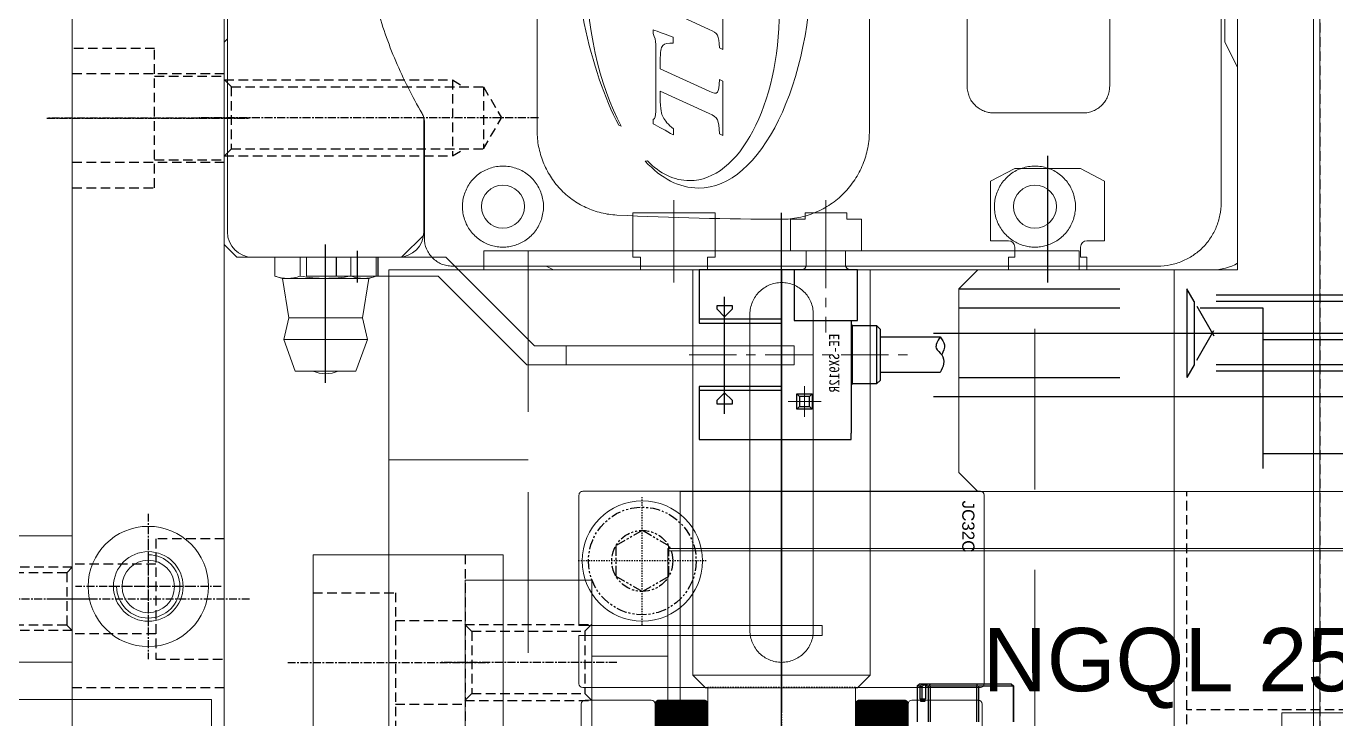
# Model space of a CAD drawing. Header units: millimetres. Extents: x -32759 to 129432, y 390 to 54305.
# Drawn here: x 29406.4 to 29509.7, y 24611.4 to 24666.2 of the extents above; entities that cross this region are included whole.
import ezdxf

# ---------------------------------------------------------------- set-up
doc = ezdxf.new("R2010")
doc.units = ezdxf.units.MM
for name, pattern in [('CENTER', [2, 1.25, -0.25, 0.25, -0.25]), ('DASHED', [19.05, 12.7, -6.35]), ('HIDDEN', [0.375, 0.25, -0.125]), ('PHANTOM2', [31.75, 15.875, -3.175, 3.175, -3.175, 3.175, -3.175])]:
    doc.linetypes.add(name, pattern=pattern)
for name, color, linetype in [('1', 20, 'Continuous'), ('2', 2, 'DASHED'), ('6', 6, 'Continuous'), ('CENTER', 1, 'CENTER'), ('CL', 1, 'CENTER'), ('HIDDEN', 2, 'HIDDEN'), ('HL', 2, 'HIDDEN'), ('PHANTOM', 4, 'PHANTOM2'), ('THIN', 3, 'Continuous')]:
    doc.layers.add(name, color=color, linetype=linetype)
for name, color, linetype, lineweight in [('_BODY', 7, 'Continuous', 13), ('Z_OM_CENTER', 4, 'CENTER', 13), ('Z_OM_OUTLINE', 7, 'Continuous', 30)]:
    doc.layers.add(name, color=color, linetype=linetype, lineweight=lineweight)
doc.styles.get("Standard").update_dxf_attribs({"font": 'arial.ttf'})
doc.styles.add('STYLE1', font='')
doc.styles.get('STYLE1').set_extended_font_data('DotumChe')
doc.dimstyles.new('AM_ISO$0', dxfattribs={"dimtxt": 3.5, "dimasz": 3.5, "dimexe": 1, "dimexo": 1, "dimgap": 1.5, "dimtad": 1, "dimdsep": 46, "dimtxsty": 'Standard', "dimcen": 0, "dimclrd": 256, "dimclre": 256, "dimclrt": 2, "dimadec": 0, "dimazin": 2, "dimtp": 0.1, "dimtm": 0.1, "dimtfac": 0.71, "dimtdec": 3, "dimtmove": 0, "dimatfit": 3, "dimfxl": 1, "dimlwd": -1, "dimlwe": -1, "dimarcsym": 1})

# ---------------------------------------------------------------- blocks, each defined once
blk = doc.blocks.new('A$C5A9C4EEB')
at = {"color": 6, "linetype": 'Continuous', "lineweight": 15}
for p, q in [((2, 62), (84.5, 62)), ((84.5, 62), (84.5, 57)), ((84.5, 31), (84.5, 57)), ((86, 54.5), (84.5, 54.5)), ((86, 54.5), (86, 7.5)), ((84.5, 5), (84.5, 31)), ((84.5, 7.5), (86, 7.5)), ((84.5, 5), (84.5, 0)), ((84.5, 0), (2, 0))]:
    blk.add_line(p, q, dxfattribs=at)
at = {"layer": '1'}
blk.add_line((-1, 31), (89, 31), dxfattribs=at)
at = {"layer": '2', "lineweight": 15}
for p, q in [((69.5, 51), (69.5, 62)), ((86, 51), (10, 51)), ((10, 11), (86, 11))]:
    blk.add_line(p, q, dxfattribs=at)
blk = doc.blocks.new('JO COUPLING_JC32C')
at = {"layer": 'THIN'}
h = blk.add_hatch(dxfattribs=at)
h.set_pattern_fill('ANSI37', color=256, scale=0.1, style=0)
h.set_pattern_definition([(45, (14464.551106, 2501.035035), (-0.008838835, 0.008838835), []), (135, (14464.551106, 2501.035035), (-0.008838835, -0.008838835), [])])
edge = h.paths.add_edge_path()
edge.add_line((14463.93, 2505.83), (14474.33, 2505.83))
edge.add_arc((14474.33, 2506.13), 0.3, 270, 360)
edge.add_line((14474.63, 2506.13), (14474.63, 2509.69))
edge.add_arc((14474.33, 2509.69), 0.3, 0, 90)
edge.add_line((14474.33, 2509.99), (14463.93, 2509.99))
edge.add_arc((14463.93, 2509.69), 0.3, 90, 180)
edge.add_line((14463.63, 2509.69), (14463.63, 2506.13))
edge.add_arc((14463.93, 2506.13), 0.3, 180, 270)
at = {"layer": 'THIN', "extrusion": (-2.99932e-32, -1.22461e-16, -1)}
h = blk.add_hatch(dxfattribs=at)
h.set_pattern_fill('ANSI37', color=256, scale=0.1, angle=180, style=0)
h.set_pattern_definition([(225, (-14464.551106, 2498.964965), (0.008838835, -0.008838835), []), (315, (-14464.551106, 2498.964965), (0.008838835, 0.008838835), [])])
edge = h.paths.add_edge_path()
edge.add_line((-14463.93, 2494.17), (-14474.33, 2494.17))
edge.add_arc((-14474.33, 2493.87), 0.3, 90, 180)
edge.add_line((-14474.63, 2493.87), (-14474.63, 2490.31))
edge.add_arc((-14474.33, 2490.31), 0.3, 180, 270)
edge.add_line((-14474.33, 2490.01), (-14463.93, 2490.01))
edge.add_arc((-14463.93, 2490.31), 0.3, 270, 360)
edge.add_line((-14463.63, 2490.31), (-14463.63, 2493.87))
edge.add_arc((-14463.93, 2493.87), 0.3, 0, 90)
at = {"ltscale": 0.1}
for p, q in [((14447.13, 2515.7), (14447.13, 2484.3)), ((14447.43, 2516), (14462.33, 2516)), ((14462.63, 2515.7), (14462.63, 2505.83)), ((14462.63, 2505.83), (14474.33, 2505.83)), ((14474.63, 2505.53), (14474.63, 2494.47)), ((14457.73, 2484), (14457.73, 2503.2)), ((14457.73, 2503.2), (14458.53, 2503.2)), ((14458.53, 2503.2), (14458.53, 2484)), ((14462.63, 2494.17), (14474.33, 2494.17)), ((14462.63, 2484.3), (14462.63, 2494.17)), ((14457.73, 2484), (14447.43, 2484)), ((14458.53, 2484), (14462.33, 2484))]:
    blk.add_line(p, q, dxfattribs=at)
at = {"ltscale": 0.1, "extrusion": (1.22461e-16, -2.99932e-32, -1)}
for p, q in [((14463.63, 2515.52), (14463.63, 2510.29)), ((14475.63, 2515.82), (14463.93, 2515.82)), ((14479.73, 2516), (14475.63, 2516)), ((14475.63, 2516), (14475.63, 2515.82)), ((14479.73, 2516), (14479.73, 2484)), ((14490.83, 2516), (14480.53, 2516)), ((14480.53, 2516), (14480.53, 2500.4)), ((14491.13, 2515.7), (14491.13, 2500.4)), ((14463.93, 2509.99), (14475.63, 2509.99)), ((14475.63, 2509.99), (14475.63, 2490.01)), ((14491.13, 2500.4), (14480.53, 2500.4)), ((14491.13, 2499.6), (14480.53, 2499.6)), ((14480.53, 2484), (14480.53, 2499.6)), ((14491.13, 2484.3), (14491.13, 2499.6)), ((14463.63, 2489.71), (14463.63, 2484.48)), ((14475.63, 2490.01), (14463.93, 2490.01)), ((14463.93, 2484.18), (14475.63, 2484.18)), ((14475.63, 2484.18), (14475.63, 2484)), ((14479.73, 2484), (14475.63, 2484)), ((14490.83, 2484), (14480.53, 2484))]:
    blk.add_line(p, q, dxfattribs=at)
at = {"ltscale": 0.1}
blk.add_lwpolyline([(14463.93, 2505.83), (14474.33, 2505.83, 0.414214), (14474.63, 2506.13), (14474.63, 2509.69, 0.414214), (14474.33, 2509.99), (14463.93, 2509.99, 0.414214), (14463.63, 2509.69), (14463.63, 2506.13, 0.414214)], format="xyb", close=True, dxfattribs=at)
at = {"ltscale": 0.1, "extrusion": (-2.99932e-32, -1.22461e-16, -1)}
blk.add_lwpolyline([(-14463.93, 2494.17), (-14474.33, 2494.17, 0.414214), (-14474.63, 2493.87), (-14474.63, 2490.31, 0.414214), (-14474.33, 2490.01), (-14463.93, 2490.01, 0.414214), (-14463.63, 2490.31), (-14463.63, 2493.87, 0.414214)], format="xyb", close=True, dxfattribs=at)
at = {"ltscale": 0.1}
blk.add_circle((14452.63, 2489), 4.75, dxfattribs=at)
for centre, start, end in [((14447.43, 2515.7), 90, 180), ((14462.33, 2515.7), 0, 90), ((14474.33, 2505.53), 0, 90), ((14474.33, 2494.47), 270, 0), ((14447.43, 2484.3), 180, 270), ((14462.33, 2484.3), 270, 0)]:
    blk.add_arc(centre, 0.3, start, end, dxfattribs=at)
at = {"ltscale": 0.1, "extrusion": (1.22461e-16, -2.99932e-32, -1)}
for centre, start, end in [((-14463.93, 2515.52), 0, 90), ((-14490.83, 2515.7), 90, 180), ((-14463.93, 2510.29), 270, 0), ((-14463.93, 2489.71), 0, 90), ((-14463.93, 2484.48), 270, 0), ((-14490.83, 2484.3), 180, 270)]:
    blk.add_arc(centre, 0.3, start, end, dxfattribs=at)
at = {"ltscale": 0.1}
for major_axis, ratio, start_param, end_param in [((0, 6.49), 0.732362, 4.712389, 7.853982), ((4.75, 0), 0.682723, 3.141593, 6.283185)]:
    blk.add_ellipse((14485.63, 2508.24), major_axis=major_axis, ratio=ratio, start_param=start_param, end_param=end_param, dxfattribs=at)
for points, knots in [([(14487.7, 2489.76), (14487.7, 2489.88), (14487.67, 2490), (14487.53, 2490.25), (14487.41, 2490.38), (14487.11, 2490.61), (14486.91, 2490.72), (14486.47, 2490.88), (14486.22, 2490.94), (14485.58, 2491), (14485.18, 2490.97), (14484.47, 2490.79), (14484.17, 2490.63), (14483.79, 2490.32), (14483.69, 2490.18), (14483.58, 2489.94), (14483.56, 2489.85), (14483.56, 2489.76)], [0, 0, 0, 0, 0.355811, 0.355811, 0.711622, 0.711622, 1.067433, 1.067433, 1.423243, 1.423243, 1.944891, 1.944891, 2.466538, 2.466538, 2.861213, 2.861213, 3.141593, 3.141593, 3.141593, 3.141593]), ([(14483.56, 2489.76), (14483.56, 2489.47), (14483.6, 2489.18), (14483.76, 2488.46), (14483.94, 2488.06), (14484.4, 2487.41), (14484.68, 2487.17), (14485.26, 2486.89), (14485.56, 2486.85), (14486.16, 2486.94), (14486.46, 2487.08), (14487, 2487.56), (14487.24, 2487.89), (14487.58, 2488.68), (14487.68, 2489.14), (14487.7, 2489.65), (14487.7, 2489.7), (14487.7, 2489.76)], [1.570796, 1.570796, 1.570796, 1.570796, 1.860533, 1.860533, 2.327208, 2.327208, 2.793882, 2.793882, 3.260557, 3.260557, 3.727231, 3.727231, 4.193906, 4.193906, 4.66058, 4.66058, 4.712389, 4.712389, 4.712389, 4.712389])]:
    blk.add_open_spline(points, degree=3, knots=knots, dxfattribs=at)
at = {"layer": 'CENTER', "ltscale": 0.05}
for p, q in [((14485.63, 2509.04), (14485.63, 2488.96)), ((14446.33, 2500), (14491.93, 2500)), ((14452.63, 2494.05), (14452.63, 2483.95)), ((14457.68, 2489), (14447.58, 2489))]:
    blk.add_line(p, q, dxfattribs=at)
at = {"layer": 'HIDDEN', "ltscale": 0.1, "extrusion": (1.22461e-16, -2.99932e-32, -1)}
for p, q in [((14475.63, 2515.82), (14475.63, 2509.99)), ((14475.63, 2490.01), (14475.63, 2484.18))]:
    blk.add_line(p, q, dxfattribs=at)
at = {"layer": 'HIDDEN', "ltscale": 0.1}
for p, q in [((14480.88, 2508.24), (14480.88, 2505)), ((14490.38, 2505), (14490.38, 2508.24)), ((14462.63, 2505.83), (14462.63, 2494.17)), ((14480.88, 2505), (14490.38, 2505)), ((14483.13, 2505), (14483.13, 2500.4)), ((14488.13, 2505), (14488.13, 2500.4)), ((14483.13, 2489.76), (14483.13, 2499.6)), ((14483.56, 2489.76), (14483.56, 2499.6)), ((14487.7, 2489.76), (14487.7, 2499.6)), ((14488.13, 2489.76), (14488.13, 2499.6))]:
    blk.add_line(p, q, dxfattribs=at)
at = {"layer": 'PHANTOM', "ltscale": 0.05}
for p, q in [((14489.88, 2509.5), (14481.38, 2509.5)), ((14483.56, 2490), (14483.56, 2505)), ((14487.7, 2490), (14487.7, 2505)), ((14488.13, 2490.43), (14483.13, 2490.43))]:
    blk.add_line(p, q, dxfattribs=at)
for points in [[(14489.88, 2505), (14489.88, 2509.5), (14489.38, 2510), (14481.88, 2510), (14481.38, 2509.5), (14481.38, 2505)], [(14455.04, 2489), (14453.84, 2491.09), (14451.43, 2491.09), (14450.22, 2489), (14451.43, 2486.91), (14453.84, 2486.91)]]:
    blk.add_lwpolyline(points, close=True, dxfattribs=at)
blk.add_lwpolyline([(14488.13, 2505), (14488.13, 2490.43), (14487.7, 2490), (14483.56, 2490), (14483.13, 2490.43), (14483.13, 2505)], dxfattribs=at)
for radius in [4.25, 2.41]:
    blk.add_circle((14452.63, 2489), radius, dxfattribs=at)
at = {"layer": 'THIN', "ltscale": 0.1}
for major_axis, ratio, start_param in [((2.5, 0), 0.662355, 0), ((0, 3.31), 0.754883, 1.570796)]:
    blk.add_ellipse((14485.63, 2489.76), major_axis=major_axis, ratio=ratio, start_param=start_param, end_param=3.141593, dxfattribs=at)
blk.add_text('JC32C', height=0.96).set_placement((14447.86, 2514.26))
blk = doc.blocks.new('A$C566F24C9')
at = {"color": 0, "linetype": 'Continuous', "lineweight": 15}
for p, q in [((2.2, 62.9), (11.4, 62.9)), ((10.7, 54), (48.7, 54)), ((11.12, 47.56), (11.05, 47.37)), ((8.31, 45.3), (8.28, 45.46)), ((11.57, 44.85), (11.25, 44.85)), ((17.5, 44.64), (12.22, 44.64)), ((18.67, 44.85), (18.36, 44.85)), ((13.82, 44.28), (12.05, 40.42)), ((13.37, 44.28), (13.82, 44.28)), ((13.81, 40.42), (15.58, 44.28)), ((15.58, 44.28), (16.18, 44.28)), ((20.14, 43.55), (18.7, 40.42)), ((10.36, 43.24), (10.83, 43.24)), ((17.61, 43.25), (18.09, 43.26)), ((10.45, 39.61), (10.32, 39.33)), ((10.32, 39.33), (14.6, 39.33)), ((14.6, 39.33), (14.73, 39.61)), ((17.23, 39.61), (17.1, 39.33)), ((17.1, 39.33), (21.19, 39.33)), ((48.7, 27.77), (10.7, 27.77)), ((14.2, 20.05), (45.2, 20.05)), ((45.2, 8.8), (14.2, 8.8)), ((54.4, 0), (5, 0))]:
    blk.add_line(p, q, dxfattribs=at)
for centre in [(4.7, 56.7), (4.7, 14.7)]:
    blk.add_circle(centre, 1.7, dxfattribs=at)
for points, knots in [([(12.06, 63.08), (13.4, 63.87), (14.77, 64.56), (17.6, 65.76), (19.05, 66.26), (21.28, 66.87), (22.03, 67.05), (23.56, 67.36), (24.32, 67.49), (26.62, 67.8), (28.15, 67.9), (31.22, 67.9), (32.76, 67.8), (35.07, 67.49), (35.84, 67.36), (37.35, 67.06), (38.1, 66.88), (40.32, 66.27), (41.77, 65.77), (44.61, 64.57), (46, 63.87), (47.34, 63.08)], [0, 0, 0, 0, 0.125, 0.125, 0.25, 0.25, 0.3125, 0.3125, 0.375, 0.375, 0.5, 0.5, 0.625, 0.625, 0.6875, 0.6875, 0.75, 0.75, 0.875, 0.875, 1, 1, 1, 1]), ([(11.4, 62.9), (11.51, 62.9), (11.63, 62.92), (11.85, 62.98), (11.96, 63.02), (12.06, 63.08)], [0, 0, 0, 0, 0.5, 0.5, 1, 1, 1, 1]), ([(0, 60.7), (0, 60.85), (0.01, 60.99), (0.07, 61.27), (0.11, 61.41), (0.22, 61.68), (0.29, 61.8), (0.45, 62.04), (0.54, 62.15), (0.75, 62.36), (0.86, 62.45), (1.1, 62.61), (1.22, 62.68), (1.62, 62.84), (1.91, 62.9), (2.2, 62.9)], [0, 0, 0, 0, 0.125, 0.125, 0.25, 0.25, 0.375, 0.375, 0.5, 0.5, 0.625, 0.625, 0.75, 0.75, 1, 1, 1, 1]), ([(0, 5), (0, 9.63), (0, 14.26), (0, 23.55), (0, 28.2), (0, 37.49), (0, 42.15), (0, 51.43), (0, 56.07), (0, 60.7)], [0, 0, 0, 0, 0.25, 0.25, 0.5, 0.5, 0.75, 0.75, 1, 1, 1, 1]), ([(2, 58.42), (2.19, 58.71), (2.41, 58.96), (2.95, 59.4), (3.25, 59.57), (3.73, 59.75), (3.9, 59.8), (4.23, 59.87), (4.4, 59.89), (4.75, 59.9), (4.92, 59.9), (5.26, 59.85), (5.43, 59.82), (5.76, 59.72), (5.92, 59.66), (6.23, 59.51), (6.38, 59.43), (6.66, 59.23), (6.8, 59.12), (7.04, 58.89), (7.16, 58.76), (7.36, 58.48), (7.46, 58.34), (7.61, 58.03), (7.68, 57.88), (7.79, 57.55), (7.83, 57.38), (7.89, 57.04), (7.9, 56.87), (7.9, 56.53), (7.89, 56.36), (7.83, 56.02), (7.79, 55.85), (7.63, 55.37), (7.47, 55.06), (7.06, 54.51), (6.81, 54.27), (6.24, 53.88), (5.93, 53.73), (5.27, 53.53), (4.92, 53.49), (4.41, 53.51), (4.24, 53.53), (3.9, 53.6), (3.73, 53.64), (3.41, 53.77), (3.26, 53.84), (2.96, 54.01), (2.82, 54.11), (2.55, 54.32), (2.43, 54.44), (2.2, 54.7), (2.09, 54.84), (2, 54.98)], [0, 0, 0, 0, 0.0625, 0.0625, 0.125, 0.125, 0.15625, 0.15625, 0.1875, 0.1875, 0.21875, 0.21875, 0.25, 0.25, 0.28125, 0.28125, 0.3125, 0.3125, 0.34375, 0.34375, 0.375, 0.375, 0.40625, 0.40625, 0.4375, 0.4375, 0.46875, 0.46875, 0.5, 0.5, 0.53125, 0.53125, 0.5625, 0.5625, 0.625, 0.625, 0.6875, 0.6875, 0.75, 0.75, 0.8125, 0.8125, 0.84375, 0.84375, 0.875, 0.875, 0.90625, 0.90625, 0.9375, 0.9375, 0.96875, 0.96875, 1, 1, 1, 1]), ([(2, 58.42), (1.84, 58.16), (1.71, 57.89), (1.58, 57.45), (1.55, 57.3), (1.51, 57), (1.5, 56.85), (1.5, 56.55), (1.51, 56.39), (1.55, 56.1), (1.59, 55.95), (1.71, 55.52), (1.84, 55.24), (2, 54.98)], [0, 0, 0, 0, 0.25, 0.25, 0.375, 0.375, 0.5, 0.5, 0.625, 0.625, 0.75, 0.75, 1, 1, 1, 1]), ([(4.03, 47.7), (4.05, 48.12), (4.11, 48.54), (4.31, 49.36), (4.45, 49.76), (4.81, 50.53), (5.02, 50.89), (5.39, 51.4), (5.52, 51.57), (5.8, 51.89), (5.95, 52.04), (6.4, 52.47), (6.74, 52.73), (7.45, 53.18), (7.83, 53.37), (8.61, 53.68), (9.02, 53.8), (9.85, 53.96), (10.27, 54), (10.7, 54)], [0, 0, 0, 0, 0.125, 0.125, 0.25, 0.25, 0.375, 0.375, 0.4375, 0.4375, 0.5, 0.5, 0.625, 0.625, 0.75, 0.75, 0.875, 0.875, 1, 1, 1, 1]), ([(10.7, 27.77), (10.47, 27.77), (10.24, 27.78), (9.79, 27.82), (9.56, 27.85), (8.89, 27.99), (8.46, 28.12), (7.61, 28.46), (7.2, 28.67), (6.44, 29.18), (6.08, 29.47), (5.43, 30.11), (5.14, 30.46), (4.62, 31.22), (4.41, 31.62), (4.15, 32.25), (4.07, 32.46), (3.93, 32.9), (3.88, 33.12), (3.74, 33.79), (3.7, 34.24), (3.7, 34.7)], [0, 0, 0, 0, 0.0625, 0.0625, 0.125, 0.125, 0.25, 0.25, 0.375, 0.375, 0.5, 0.5, 0.625, 0.625, 0.75, 0.75, 0.8125, 0.8125, 0.875, 0.875, 1, 1, 1, 1]), ([(12.1, 17.94), (12.1, 17.99), (12.1, 18.08), (12.11, 18.22), (12.14, 18.38), (12.18, 18.55), (12.28, 18.81), (12.44, 19.12), (12.7, 19.44), (13.02, 19.71), (13.33, 19.87), (13.59, 19.96), (13.79, 20.01), (13.99, 20.05), (14.13, 20.05), (14.2, 20.05)], [0, 0, 0, 0, 0.0417558, 0.0834121, 0.1251457, 0.1878835, 0.2505787, 0.3751529, 0.5003689, 0.6248466, 0.7497052, 0.8121436, 0.874599, 0.9372062, 1, 1, 1, 1]), ([(2, 16.42), (2.19, 16.71), (2.41, 16.96), (2.95, 17.4), (3.25, 17.57), (3.73, 17.76), (3.9, 17.8), (4.23, 17.87), (4.4, 17.89), (4.75, 17.9), (4.92, 17.9), (5.26, 17.85), (5.43, 17.82), (5.76, 17.72), (5.92, 17.66), (6.23, 17.51), (6.38, 17.43), (6.66, 17.23), (6.8, 17.12), (7.04, 16.88), (7.16, 16.76), (7.36, 16.48), (7.46, 16.34), (7.62, 16.03), (7.68, 15.87), (7.79, 15.55), (7.83, 15.38), (7.89, 15.04), (7.9, 14.87), (7.9, 14.53), (7.89, 14.36), (7.83, 14.02), (7.79, 13.85), (7.63, 13.37), (7.47, 13.06), (7.06, 12.51), (6.8, 12.26), (6.24, 11.88), (5.93, 11.72), (5.43, 11.58), (5.27, 11.55), (4.92, 11.5), (4.75, 11.5), (4.41, 11.51), (4.24, 11.53), (3.9, 11.6), (3.73, 11.64), (3.41, 11.77), (3.26, 11.84), (2.96, 12.01), (2.82, 12.11), (2.55, 12.32), (2.43, 12.44), (2.2, 12.7), (2.09, 12.84), (2, 12.98)], [0, 0, 0, 0, 0.0625, 0.0625, 0.125, 0.125, 0.15625, 0.15625, 0.1875, 0.1875, 0.21875, 0.21875, 0.25, 0.25, 0.28125, 0.28125, 0.3125, 0.3125, 0.34375, 0.34375, 0.375, 0.375, 0.40625, 0.40625, 0.4375, 0.4375, 0.46875, 0.46875, 0.5, 0.5, 0.53125, 0.53125, 0.5625, 0.5625, 0.625, 0.625, 0.6875, 0.6875, 0.75, 0.75, 0.78125, 0.78125, 0.8125, 0.8125, 0.84375, 0.84375, 0.875, 0.875, 0.90625, 0.90625, 0.9375, 0.9375, 0.96875, 0.96875, 1, 1, 1, 1]), ([(2, 16.42), (1.84, 16.16), (1.71, 15.89), (1.59, 15.45), (1.55, 15.3), (1.51, 15.01), (1.5, 14.86), (1.5, 14.56), (1.51, 14.4), (1.55, 14.1), (1.58, 13.96), (1.71, 13.52), (1.84, 13.24), (2, 12.98)], [0, 0, 0, 0, 0.25, 0.25, 0.375, 0.375, 0.5, 0.5, 0.625, 0.625, 0.75, 0.75, 1, 1, 1, 1]), ([(14.2, 8.8), (14.15, 8.81), (14.06, 8.81), (13.93, 8.82), (13.77, 8.85), (13.59, 8.89), (13.33, 8.99), (13.02, 9.15), (12.7, 9.41), (12.44, 9.74), (12.28, 10.04), (12.18, 10.3), (12.13, 10.5), (12.1, 10.71), (12.1, 10.85), (12.1, 10.92)], [0, 0, 0, 0, 0.041657, 0.083163, 0.124699, 0.187213, 0.24976, 0.374085, 0.499206, 0.623807, 0.748884, 0.811526, 0.87419, 0.937084, 1, 1, 1, 1]), ([(5, 0), (4.67, 0), (4.34, 0.03), (3.87, 0.13), (3.71, 0.17), (3.39, 0.26), (3.24, 0.32), (2.78, 0.51), (2.5, 0.66), (1.95, 1.02), (1.69, 1.23), (1.23, 1.7), (1.03, 1.95), (0.66, 2.49), (0.51, 2.78), (0.26, 3.38), (0.16, 3.7), (0.03, 4.34), (0, 4.67), (0, 5)], [0, 0, 0, 0, 0.125, 0.125, 0.1875, 0.1875, 0.25, 0.25, 0.375, 0.375, 0.5, 0.5, 0.625, 0.625, 0.75, 0.75, 0.875, 0.875, 1, 1, 1, 1])]:
    blk.add_open_spline(points, degree=3, knots=knots, dxfattribs=at)
for points in [[(29.57, 51.29), (22.09, 51.29), (15.43, 49.83), (11.12, 47.56)], [(11.05, 47.37), (14.29, 49.09), (18.9, 50.17), (24.02, 50.17)], [(3.7, 34.7), (3.71, 39.04), (3.82, 43.37), (4.03, 47.7)], [(8.28, 45.46), (6.93, 44.21), (6.16, 42.78), (6.16, 41.27)], [(6.75, 41.97), (6.75, 43.18), (7.31, 44.31), (8.31, 45.3)], [(11.25, 44.85), (11.03, 44.43), (10.68, 43.83), (10.36, 43.24)], [(12.22, 44.64), (11.85, 44.64), (11.69, 44.66), (11.57, 44.85)], [(18.36, 44.85), (18.06, 44.69), (17.85, 44.64), (17.5, 44.64)], [(18.09, 43.26), (18.26, 43.79), (18.53, 44.51), (18.67, 44.85)], [(10.83, 43.24), (11.19, 43.65), (11.49, 43.92), (11.76, 44.06)], [(11.76, 44.06), (12.02, 44.19), (12.29, 44.28), (13.37, 44.28)], [(16.18, 44.28), (16.94, 44.28), (17.26, 44.24), (17.42, 44.09)], [(17.42, 44.09), (17.59, 43.94), (17.65, 43.67), (17.61, 43.25)], [(20.14, 34.89), (12.74, 34.89), (6.75, 38.06), (6.75, 41.97)], [(6.16, 41.27), (6.16, 36.32), (14.37, 32.31), (24.49, 32.31)], [(12.05, 40.42), (11.73, 39.72), (11.58, 39.67), (10.45, 39.61)], [(14.73, 39.61), (13.6, 39.67), (13.49, 39.72), (13.81, 40.42)], [(18.7, 40.42), (18.39, 39.72), (18.24, 39.66), (17.23, 39.61)], [(12.1, 10.92), (12.1, 13.26), (12.1, 15.6), (12.1, 17.94)]]:
    blk.add_open_spline(points, degree=3, dxfattribs=at)
blk = doc.blocks.new('A$C675504B4')
at = {"color": 7, "linetype": 'Continuous', "lineweight": 15}
for p, q in [((3.43, 7.3), (0.93, 6.39)), ((5.13, 6.9), (3.43, 7.3)), ((3.43, 0.7), (3.43, 7.3)), ((8.23, 7.4), (5.13, 6.9)), ((8.43, 8), (8.23, 7.4)), ((8.23, 0.6), (8.23, 7.4)), ((8.43, 8), (9.93, 8)), ((9.93, 8), (9.93, 6)), ((0.93, 1.61), (0.93, 6.39)), ((5.13, 1.1), (5.13, 6.9)), ((8.43, 6), (9.93, 6)), ((9.93, 6), (9.93, 2)), ((0.93, 5), (0.92, 5)), ((0.92, 3), (0.92, 5)), ((0.92, 3), (0.93, 3)), ((0.93, 1.61), (3.43, 0.7)), ((3.43, 0.7), (5.13, 1.1)), ((5.13, 1.1), (8.23, 0.6)), ((8.43, 2), (9.93, 2)), ((9.93, 2), (9.93, 0)), ((8.23, 0.6), (8.43, 0)), ((8.43, 0), (9.93, 0))]:
    blk.add_line(p, q, dxfattribs=at)
blk.add_arc((3.32, 4), 2.6, 157.3801, 202.6199, dxfattribs=at)
for points in [[(8.43, 8), (8.32, 7.67), (8.18, 7), (8.32, 6.33), (8.43, 6)], [(8.43, 2), (8.32, 1.67), (8.18, 1), (8.32, 0.33), (8.43, 0)]]:
    blk.add_open_spline(points, degree=3, dxfattribs=at)
blk.add_open_spline([(8.43, 2), (8.37, 2.33), (8.33, 2.67), (8.27, 3.34), (8.25, 3.67), (8.25, 4.67), (8.32, 5.34), (8.43, 6)], degree=3, knots=[0, 0, 0, 0, 0.25, 0.25, 0.5, 0.5, 1, 1, 1, 1], dxfattribs=at)
at = {"layer": '1'}
blk.add_line((0, 4), (10.93, 4), dxfattribs=at)
blk = doc.blocks.new('A$C12325043')
at = {"linetype": 'Continuous', "lineweight": 15}
for p, q in [((1, 20.6), (0, 19.6)), ((17, 20.6), (1, 20.6)), ((17.25, 20.35), (17, 20.6)), ((0, 19.6), (0, 6.6)), ((0, 6.6), (1.8, 4.8))]:
    blk.add_line(p, q, dxfattribs=at)
blk = doc.blocks.new('A$C2FE218E8')
for p, q in [((2, 15.5), (56, 15.5)), ((0, 2), (0, 13.5)), ((11.05, 0), (2, 0))]:
    blk.add_line(p, q)
for centre, start, end in [((2, 13.5), 90, 180), ((2, 2), 180, 270)]:
    blk.add_arc(centre, 2, start, end)
blk = doc.blocks.new('A$C3C923A11')
for p, q in [((7, 38.5), (7, 28.12)), ((7, 38.5), (8.5, 38.5)), ((8.5, 38.5), (8.5, 27.5)), ((8.5, 37.5), (8.5, 31.27)), ((7, 28.12), (0, 21.12)), ((8.5, 27.5), (1.5, 20.5)), ((0, 21.12), (0, 0)), ((1.5, 20.5), (1.5, 0)), ((0, 18), (1.5, 18)), ((1.5, 0), (0, 0))]:
    blk.add_line(p, q)
blk.add_arc((5.5, 31), 3, 359.9726, 0)
at = {"layer": '1'}
blk.add_line((9, 34.5), (6.5, 34.5), dxfattribs=at)
at = {"layer": '2'}
for p, q in [((7, 36.15), (8.5, 36.15)), ((7, 32.85), (8.5, 32.85))]:
    blk.add_line(p, q, dxfattribs=at)
blk = doc.blocks.new('42334')
at = {"layer": '1', "color": 2, "ltscale": 3}
blk.add_line((3100.6, 1744.3), (3091.36, 1744.3), dxfattribs=at)
at = {"layer": '2', "color": 2}
for p, q in [((3089.24, 1738.8), (3093.24, 1738.8)), ((3093.24, 1738.8), (3093.24, 1733.8))]:
    blk.add_line(p, q, dxfattribs=at)
at = {"layer": 'Z_OM_CENTER', "color": 2, "ltscale": 3}
for p, q in [((3095.94, 1747.1), (3095.94, 1729.65)), ((3099.64, 1739.29), (3099.64, 1736.69)), ((3098.43, 1738), (3100.84, 1738)), ((3086.94, 1736.3), (3094.19, 1736.3))]:
    blk.add_line(p, q, dxfattribs=at)
at = {"layer": 'Z_OM_OUTLINE', "color": 2}
for p, q in [((3089.24, 1746.3), (3093.14, 1746.3)), ((3089.24, 1738.8), (3089.24, 1746.3)), ((3093.14, 1739.8), (3093.14, 1746.3)), ((3093.14, 1746.3), (3093.44, 1746.3)), ((3093.44, 1746.3), (3093.44, 1739.8)), ((3098.44, 1739.8), (3098.44, 1746.3)), ((3098.44, 1746.3), (3098.74, 1746.3)), ((3098.74, 1746.3), (3098.74, 1739.8)), ((3098.74, 1746.3), (3102.64, 1746.3)), ((3102.64, 1746.3), (3102.64, 1734.3)), ((3092.34, 1744.9), (3092.04, 1744.9)), ((3092.04, 1744.9), (3092.04, 1743.7)), ((3092.94, 1744.3), (3092.34, 1744.9)), ((3092.34, 1743.7), (3092.94, 1744.3)), ((3099.54, 1744.9), (3098.94, 1744.3)), ((3098.94, 1744.3), (3099.54, 1743.7)), ((3099.84, 1744.9), (3099.54, 1744.9)), ((3099.84, 1743.7), (3099.84, 1744.9)), ((3092.04, 1743.7), (3092.34, 1743.7)), ((3099.54, 1743.7), (3099.84, 1743.7)), ((3093.14, 1739.8), (3098.74, 1739.8)), ((3089.24, 1733.8), (3089.24, 1738.8)), ((3099.04, 1738.6), (3099.04, 1737.4)), ((3100.24, 1738.6), (3099.04, 1738.6)), ((3099.25, 1738.39), (3099.04, 1738.6)), ((3099.25, 1737.61), (3099.25, 1738.39)), ((3099.25, 1738.39), (3100.03, 1738.39)), ((3100.03, 1738.39), (3100.24, 1738.6)), ((3100.03, 1738.39), (3100.03, 1737.61)), ((3100.24, 1737.4), (3100.24, 1738.6)), ((3099.25, 1737.61), (3099.04, 1737.4)), ((3099.04, 1737.4), (3100.24, 1737.4)), ((3100.03, 1737.61), (3099.25, 1737.61)), ((3100.03, 1737.61), (3100.24, 1737.4)), ((3093.24, 1734.3), (3102.14, 1734.3)), ((3093.54, 1734.3), (3093.64, 1734.2)), ((3093.64, 1734.2), (3093.64, 1732.3)), ((3098.24, 1734.2), (3093.64, 1734.2)), ((3098.24, 1734.2), (3098.34, 1734.3)), ((3098.24, 1732.3), (3098.24, 1734.2)), ((3102.64, 1734.3), (3102.14, 1734.3)), ((3093.24, 1733.8), (3089.24, 1733.8)), ((3093.64, 1732.3), (3095.94, 1732.3)), ((3093.64, 1732.3), (3093.94, 1732)), ((3095.94, 1732), (3093.94, 1732)), ((3094.54, 1732), (3094.54, 1727.29)), ((3095.94, 1732.3), (3098.24, 1732.3)), ((3097.94, 1732), (3095.94, 1732)), ((3097.34, 1727.29), (3097.34, 1732)), ((3097.94, 1732), (3098.24, 1732.3))]:
    blk.add_line(p, q, dxfattribs=at)
for points, knots in [([(3094.54, 1727.29), (3094.86, 1727.49), (3095.4, 1727.83), (3095.91, 1727.05), (3096.68, 1726.93), (3097.12, 1727.17), (3097.34, 1727.29)], [0, 0, 0, 0, 0.305227, 0.522364, 0.761018, 1, 1, 1, 1]), ([(3094.54, 1727.29), (3094.74, 1727.13), (3095.18, 1726.79), (3095.68, 1727.03), (3095.94, 1727.16)], [0, 0, 0, 0, 0.47158, 1, 1, 1, 1])]:
    blk.add_open_spline(points, degree=3, knots=knots, dxfattribs=at)
at = {"color": 2, "style": 'STYLE1'}
blk.add_text('EE-SX912R', height=0.8, dxfattribs=at).set_placement((3094.27, 1735.25))
blk = doc.blocks.new('A$C16252B16')
at = {"color": 150}
for p, q in [((1.5, 35), (0, 33.5)), ((1.5, 35), (16, 35)), ((16, 35), (17.5, 33.5)), ((0, 33.5), (0, 3.5)), ((17.5, 33.5), (17.5, 13)), ((17.5, 13), (77.5, 13)), ((28.78, 13), (32.31, 13))]:
    blk.add_line(p, q, dxfattribs=at)
at = {"layer": '1'}
for p, q in [((7.5, 37), (7.5, 0)), ((12.5, 37), (12.5, 0))]:
    blk.add_line(p, q, dxfattribs=at)
at = {"layer": '2'}
for p, q in [((9, 35), (9, 17.02)), ((14.5, 35), (14.5, 11)), ((16, 35), (16, 17.02)), ((10, 16.44), (9, 17.02)), ((16, 17.02), (9, 17.02)), ((9.5, 2), (9.5, 16.73)), ((15, 16.44), (16, 17.02)), ((15.5, 2), (15.5, 16.73)), ((15, 16.44), (10, 16.44)), ((10, 2), (10, 16.44)), ((15, 2), (15, 16.44)), ((14.5, 11), (0, 11)), ((3, 11), (3, 2)), ((12, 11), (12, 2))]:
    blk.add_line(p, q, dxfattribs=at)
at = {"layer": '6'}
for p, q in [((10.37, 16.23), (12.71, 14.88)), ((14.63, 16.23), (12.29, 14.88))]:
    blk.add_line(p, q, dxfattribs=at)
blk = doc.blocks.new('YUIKTFH')
at = {"layer": 'CL', "ltscale": 0.5}
blk.add_line((317463.05, 30756.61), (317436.25, 30756.61), dxfattribs=at)
at = {"layer": 'HL', "ltscale": 3}
for p, q in [((317438.25, 30759.61), (317438.79, 30759.06)), ((317438.25, 30759.61), (317456.25, 30759.61)), ((317438.79, 30759.06), (317438.79, 30754.15)), ((317438.79, 30759.06), (317458.71, 30759.06)), ((317456.25, 30759.61), (317456.25, 30753.61)), ((317456.25, 30759.61), (317457.18, 30759.06)), ((317458.71, 30759.06), (317458.71, 30754.15)), ((317458.71, 30759.06), (317460.12, 30756.61)), ((317458.71, 30754.15), (317460.12, 30756.61)), ((317438.25, 30753.61), (317438.79, 30754.15)), ((317438.25, 30753.61), (317456.25, 30753.61)), ((317438.79, 30754.15), (317458.71, 30754.15)), ((317456.25, 30753.61), (317457.18, 30754.15))]:
    blk.add_line(p, q, dxfattribs=at)
blk = doc.blocks.new('tyeww')
at = {"linetype": 'Continuous', "lineweight": 15}
for p, q in [((245057.19, 41954.17), (245056.89, 41953.57)), ((245056.89, 41953.57), (245056.89, 41946.72)), ((245024.89, 41942.57), (245023.89, 41941.57)), ((245056.89, 41942.57), (245024.89, 41942.57)), ((245024.89, 41942.57), (245024.89, 41935.57)), ((245023.89, 41941.57), (245023.89, 41935.57)), ((245056.89, 41941.42), (245056.89, 41934.02)), ((245053.39, 41938.07), (245028.39, 41938.07)), ((245023.89, 41935.57), (245023.89, 41929.57)), ((245024.89, 41935.57), (245024.89, 41928.57)), ((245028.39, 41933.07), (245053.39, 41933.07)), ((245056.89, 41930.12), (245056.89, 41917.67)), ((245023.89, 41929.57), (245024.89, 41928.57)), ((245024.89, 41928.57), (245056.89, 41928.57)), ((245056.89, 41911.47), (245056.89, 41901.57)), ((245072.89, 41899.57), (245074.89, 41900.57)), ((245098.89, 41900.57), (245074.89, 41900.57)), ((245057.43, 41899.57), (245072.89, 41899.57))]:
    blk.add_line(p, q, dxfattribs=at)
for p, q in [((245062.39, 41944.07), (245055.89, 41944.07)), ((245062.39, 41932.07), (245055.89, 41932.07))]:
    blk.add_line(p, q)
at = {"lineweight": 15}
blk.add_arc((245060.89, 41901.57), 4, 180, 210, dxfattribs=at)
at = {"linetype": 'Continuous', "lineweight": 15}
for points in [[(245028.39, 41938.07), (245028.23, 41938.07), (245028.06, 41938.05), (245027.74, 41937.99), (245027.58, 41937.94), (245027.28, 41937.81), (245027.14, 41937.74), (245026.87, 41937.55), (245026.74, 41937.45), (245026.4, 41937.11), (245026.21, 41936.83), (245026.02, 41936.38), (245025.97, 41936.22), (245025.91, 41935.9), (245025.89, 41935.74), (245025.89, 41935.41), (245025.91, 41935.24), (245025.97, 41934.92), (245026.02, 41934.76), (245026.15, 41934.46), (245026.23, 41934.31), (245026.41, 41934.04), (245026.51, 41933.92), (245026.74, 41933.69), (245026.86, 41933.58), (245027.13, 41933.4), (245027.28, 41933.32), (245027.58, 41933.2), (245027.74, 41933.15), (245028.06, 41933.08), (245028.23, 41933.07), (245028.39, 41933.07)], [(245053.39, 41933.07), (245053.56, 41933.07), (245053.72, 41933.08), (245054.04, 41933.15), (245054.2, 41933.2), (245054.51, 41933.32), (245054.65, 41933.4), (245054.92, 41933.58), (245055.05, 41933.69), (245055.39, 41934.03), (245055.58, 41934.31), (245055.76, 41934.76), (245055.81, 41934.91), (245055.88, 41935.24), (245055.89, 41935.4), (245055.89, 41935.73), (245055.88, 41935.9), (245055.81, 41936.22), (245055.77, 41936.38), (245055.64, 41936.68), (245055.56, 41936.82), (245055.38, 41937.09), (245055.28, 41937.22), (245055.05, 41937.45), (245054.92, 41937.55), (245054.65, 41937.73), (245054.51, 41937.81), (245054.21, 41937.94), (245054.05, 41937.99), (245053.73, 41938.05), (245053.56, 41938.07), (245053.39, 41938.07)]]:
    blk.add_open_spline(points, degree=3, knots=[0, 0, 0, 0, 0.0625, 0.0625, 0.125, 0.125, 0.1875, 0.1875, 0.25, 0.25, 0.375, 0.375, 0.4375, 0.4375, 0.5, 0.5, 0.5625, 0.5625, 0.625, 0.625, 0.6875, 0.6875, 0.75, 0.75, 0.8125, 0.8125, 0.875, 0.875, 0.9375, 0.9375, 1, 1, 1, 1], dxfattribs=at)
at = {"layer": '1'}
blk.add_line((245056.89, 41935.57), (245021.97, 41935.57), dxfattribs=at)
at = {"layer": '2', "linetype": 'Continuous', "lineweight": 15}
for p, q in [((245057.89, 41947.32), (245057.89, 41946.72)), ((245061.39, 41947.32), (245057.89, 41947.32)), ((245061.39, 41940.82), (245061.39, 41947.32)), ((245057.89, 41946.72), (245056.89, 41946.72)), ((245057.89, 41941.42), (245056.89, 41941.42)), ((245057.89, 41941.42), (245057.89, 41940.82)), ((245057.89, 41940.82), (245061.39, 41940.82)), ((245058.39, 41934.87), (245058.39, 41933.62)), ((245058.39, 41934.87), (245060.89, 41934.87)), ((245060.89, 41934.87), (245060.89, 41933.72)), ((245058.39, 41933.62), (245057.29, 41933.62)), ((245060.89, 41933.72), (245061.39, 41933.72)), ((245061.39, 41933.72), (245061.39, 41930.42)), ((245058.39, 41930.52), (245057.29, 41930.52)), ((245058.39, 41930.52), (245058.39, 41929.27)), ((245060.89, 41930.42), (245061.39, 41930.42)), ((245060.89, 41930.42), (245060.89, 41929.27)), ((245058.39, 41929.27), (245060.89, 41929.27)), ((245059.19, 41919.07), (245059.19, 41917.67)), ((245059.19, 41919.07), (245063.89, 41919.07)), ((245064.89, 41917.17), (245063.89, 41919.07)), ((245057.89, 41917.67), (245056.89, 41917.67)), ((245057.89, 41917.17), (245057.89, 41917.67)), ((245058.69, 41917.17), (245057.89, 41917.17)), ((245064.89, 41917.17), (245064.89, 41911.97)), ((245056.89, 41911.47), (245057.89, 41911.47)), ((245057.89, 41911.97), (245058.69, 41911.97)), ((245057.89, 41911.47), (245057.89, 41911.97)), ((245059.19, 41911.47), (245059.19, 41910.07)), ((245064.89, 41911.97), (245063.89, 41910.07)), ((245063.89, 41910.07), (245059.19, 41910.07))]:
    blk.add_line(p, q, dxfattribs=at)
at = {"layer": '2'}
blk.add_line((245065.89, 41914.57), (245055.89, 41914.57), dxfattribs=at)
at = {"layer": '2', "linetype": 'Continuous', "lineweight": 15}
for centre, radius, start, end in [((245057.29, 41934.02), 0.4, 180, 270), ((245057.29, 41930.12), 0.4, 90, 180), ((245058.69, 41917.67), 0.5, 270, 0), ((245058.69, 41911.47), 0.5, 0, 90)]:
    blk.add_arc(centre, radius, start, end, dxfattribs=at)
at = {"rotation": 270}
blk.add_blockref('YUIKTFH', (214312.29, 359417.81), dxfattribs=at)
for name, p in [('A$C12325043', (245057.89, 41958.97)), ('A$C2FE218E8', (245057.89, 41963.82)), ('A$C675504B4', (245047.97, 41967.57)), ('A$C3C923A11', (245049.39, 41934.57)), ('A$C566F24C9', (245057.19, 41900.87)), ('A$C5A9C4EEB', (244972.39, 41904.57)), ('A$C16252B16', (245039.39, 41886.57))]:
    blk.add_blockref(name, p)
at = {"color": 211, "rotation": 180}
blk.add_blockref('JO COUPLING_JC32C', (259486.53, 44435.57), dxfattribs=at)
at = {"xscale": -1}
blk.add_blockref('42334', (248146.13, 40195.77), dxfattribs=at)
blk = doc.blocks.new('*D660')
at = {"linetype": 'ByBlock', "ltscale": 0.5, "transparency": 16777216}
for p, q in [((208653.43, 29756.32), (208653.43, 29759.37)), ((208656.93, 29758.37), (208744.93, 29758.37)), ((208748.43, 29758.04), (208748.43, 29757.37))]:
    blk.add_line(p, q, dxfattribs=at)
at = {"ltscale": 0.5, "transparency": 16777216}
for points in [[(208656.93, 29758.96), (208656.93, 29757.79), (208653.43, 29758.37)], [(208744.93, 29758.96), (208744.93, 29757.79), (208748.43, 29758.37)]]:
    blk.add_solid(points, dxfattribs=at)
at = {"layer": 'Defpoints', "color": 0, "ltscale": 0.5, "transparency": 16777216}
for p in [(208748.43, 29759.04), (208748.43, 29758.37), (208653.43, 29755.32)]:
    blk.add_point(p, dxfattribs=at)
at = {"color": 2, "ltscale": 0.5, "transparency": 16777216, "insert": (208700.93, 29761.62), "char_height": 3.5, "attachment_point": 5, "bg_fill": 3, "box_fill_scale": 1.1, "bg_fill_color": 256, "bg_fill_true_color": 13158600, "bg_fill_transparency": 7062}
blk.add_mtext('95', dxfattribs=at)
blk = doc.blocks.new('6754574')
at = {"layer": 'CL', "ltscale": 0.5}
blk.add_line((240929.96, 34872.45), (240929.96, 34895.45), dxfattribs=at)
at = {"layer": 'HL', "ltscale": 3}
for p, q in [((240927.46, 34893.45), (240927.89, 34893.01)), ((240927.46, 34893.45), (240927.46, 34878.45)), ((240932.46, 34893.45), (240932.02, 34893.01)), ((240932.46, 34893.45), (240932.46, 34878.45)), ((240932.02, 34893.01), (240927.89, 34893.01)), ((240927.89, 34893.01), (240927.89, 34876.38)), ((240932.02, 34893.01), (240932.02, 34876.38)), ((240932.46, 34878.45), (240927.46, 34878.45)), ((240927.46, 34878.45), (240927.89, 34877.7)), ((240932.46, 34878.45), (240932.02, 34877.7)), ((240932.02, 34876.38), (240927.89, 34876.38)), ((240927.89, 34876.38), (240929.96, 34875.19)), ((240932.02, 34876.38), (240929.96, 34875.19))]:
    blk.add_line(p, q, dxfattribs=at)
blk = doc.blocks.new('wertwwq')
at = {"ltscale": 0.5}
blk.add_circle((240907.23, 36688.69), 2.07, dxfattribs=at)
at = {"color": 1, "ltscale": 0.5}
blk.add_arc((240907.23, 36688.69), 2.5, 270, 180, dxfattribs=at)
at = {"layer": 'CL', "ltscale": 0.5}
for p, q in [((240907.23, 36692.19), (240907.23, 36685.19)), ((240903.73, 36688.69), (240910.73, 36688.69))]:
    blk.add_line(p, q, dxfattribs=at)
blk = doc.blocks.new('t7wrwwtt')
at = {"ltscale": 0.5}
for p, q in [((242507.51, 34797.86), (242507.51, 34787.86)), ((242507.51, 34797.86), (242565.51, 34797.86)), ((242565.51, 34797.86), (242565.51, 34787.86)), ((242507.51, 34787.86), (242565.51, 34787.86))]:
    blk.add_line(p, q, dxfattribs=at)
at = {"layer": 'HL', "ltscale": 3}
for p, q in [((242537.51, 34787.86), (242537.51, 34797.86)), ((242560.51, 34787.86), (242560.51, 34797.86))]:
    blk.add_line(p, q, dxfattribs=at)
for p in [(1610.28, -1895.82), (1648.28, -1895.82)]:
    blk.add_blockref('wertwwq', p)
at = {"rotation": 90}
blk.add_blockref('6754574', (277400.96, -206137.09), dxfattribs=at)
blk = doc.blocks.new('uyewtw')
at = {"ltscale": 0.5}
for radius in [4, 2.25]:
    blk.add_circle((241066.05, 34916.72), radius, dxfattribs=at)
at = {"layer": 'CL', "ltscale": 0.5}
for p, q in [((241066.05, 34921.72), (241066.05, 34911.72)), ((241061.05, 34916.72), (241071.05, 34916.72))]:
    blk.add_line(p, q, dxfattribs=at)
blk = doc.blocks.new('yi8etet')
at = {"ltscale": 0.5}
for p, q in [((240319.23, 32899.04), (240283.88, 32899.04)), ((240283.88, 32804.04), (240283.88, 32899.04)), ((240319.23, 32804.04), (240319.23, 32899.04)), ((240319.23, 32804.04), (240283.88, 32804.04))]:
    blk.add_line(p, q, dxfattribs=at)
at = {"extrusion": (0, 0, -1), "zscale": -1, "rotation": 90}
for p in [(-205389.07, -208203.01), (-205389.07, -208251.01)]:
    blk.add_blockref('uyewtw', p, dxfattribs=at)
blk = doc.blocks.new('t7etete')
at = {"ltscale": 0.5}
for radius in [4.75, 2.75]:
    blk.add_circle((240924.93, 34976.16), radius, dxfattribs=at)
at = {"layer": 'CL', "ltscale": 0.5}
for p, q in [((240924.93, 34981.91), (240924.93, 34970.41)), ((240919.18, 34976.16), (240930.68, 34976.16))]:
    blk.add_line(p, q, dxfattribs=at)
blk = doc.blocks.new('7ITWT')
at = {"ltscale": 0.5}
blk.add_line((240115.44, 32881.93), (240375.44, 32881.93), dxfattribs=at)
blk.add_blockref('t7etete', (-624.48, -2100.23))
blk = doc.blocks.new('yuieeye')
at = {"layer": 'CL', "ltscale": 0.5}
blk.add_line((240988.44, 34976.18), (241004.44, 34976.18), dxfattribs=at)
at = {"layer": 'HL', "ltscale": 3}
for p, q in [((240990.44, 34981.68), (240996.94, 34981.68)), ((240996.94, 34981.68), (240996.94, 34970.68)), ((240996.94, 34979.48), (241002.44, 34979.48)), ((240996.94, 34972.88), (241002.44, 34972.88)), ((240996.94, 34970.68), (240990.44, 34970.68))]:
    blk.add_line(p, q, dxfattribs=at)
blk = doc.blocks.new('t7ety')
at = {"layer": 'CL', "ltscale": 0.5}
blk.add_line((242086.63, 34719.01), (242102.63, 34719.01), dxfattribs=at)
at = {"layer": 'HL', "ltscale": 3}
for p, q in [((242088.63, 34722.51), (242100.63, 34722.51)), ((242088.63, 34715.51), (242100.63, 34715.51))]:
    blk.add_line(p, q, dxfattribs=at)
blk = doc.blocks.new('78r5ru')
at = {"layer": 'CL', "ltscale": 0.5}
blk.add_line((242423.59, 35520.72), (242439.59, 35520.72), dxfattribs=at)
at = {"layer": 'HL', "ltscale": 3}
for p, q in [((242425.59, 35525.47), (242430.99, 35525.47)), ((242430.99, 35525.47), (242430.99, 35515.97)), ((242430.99, 35523.47), (242437.59, 35523.47)), ((242430.99, 35517.97), (242437.59, 35517.97)), ((242430.99, 35515.97), (242425.59, 35515.97))]:
    blk.add_line(p, q, dxfattribs=at)
blk = doc.blocks.new('78THE')
at = {"ltscale": 0.5}
for p, q in [((240115.44, 32659.07), (240375.44, 32659.07)), ((240115.44, 32647.07), (240375.44, 32647.07))]:
    blk.add_line(p, q, dxfattribs=at)
at = {"layer": 'HL', "ltscale": 3}
blk.add_line((240308.44, 32647.07), (240308.44, 32659.07), dxfattribs=at)
at = {"xscale": -1}
for name, p, rotation in [('yuieeye', (205287.27, -208343.37), 270), ('78r5ru', (275822.16, 275084.66), 90)]:
    blk.add_blockref(name, p, dxfattribs=dict(at, rotation=rotation))
at = {"rotation": 270}
blk.add_blockref('t7ety', (205544.44, 274747.7), dxfattribs=at)
blk.add_blockref('wertwwq', (-606.78, -4035.62))
blk = doc.blocks.new('79YRU')
at = {"color": 1, "rotation": 359.9999999999306}
blk.add_blockref('yi8etet', (-719.52, -24.78), dxfattribs=at)
at = {"rotation": 180}
for name, p in [('7ITWT', (479909.09, 65660.19)), ('78THE', (479909.09, 65437.33))]:
    blk.add_blockref(name, p, dxfattribs=at)
at = {"xscale": -1, "rotation": 270}
blk.add_blockref('t7wrwwtt', (204814.79, -209717.25), dxfattribs=at)
blk = doc.blocks.new('ORDERNO')
at = {"color": 3}
blk.add_attdef('ORDER', (0, 0), '', height=5, dxfattribs=at)
blk = doc.blocks.new('tyuetey')
at = {"layer": 'CL', "color": 1, "ltscale": 0.5}
blk.add_line((251135.77, 49251.63), (251121.77, 49251.63), dxfattribs=at)
at = {"layer": 'HL', "ltscale": 3}
for p, q in [((251123.77, 49254.63), (251124.31, 49254.09)), ((251123.77, 49254.63), (251133.77, 49254.63)), ((251124.31, 49254.09), (251124.31, 49249.17)), ((251124.31, 49254.09), (251133.23, 49254.09)), ((251133.23, 49254.09), (251133.77, 49254.63)), ((251133.23, 49254.09), (251133.23, 49249.17)), ((251123.77, 49248.63), (251124.31, 49249.17)), ((251123.77, 49248.63), (251133.77, 49248.63)), ((251124.31, 49249.17), (251133.23, 49249.17)), ((251133.23, 49249.17), (251133.77, 49248.63))]:
    blk.add_line(p, q, dxfattribs=at)
blk = doc.blocks.new('tywerert')
for p, q in [((237778.67, 36653.44), (237778.67, 36749.44)), ((237778.67, 36749.44), (237916.17, 36749.44)), ((237778.67, 36749.24), (237916.17, 36749.24)), ((237762.67, 36655.94), (237762.67, 36746.94)), ((237772.67, 36655.94), (237772.67, 36746.94)), ((237772.67, 36740.94), (237778.67, 36740.94))]:
    blk.add_line(p, q)
at = {"linetype": 'Continuous'}
blk.add_line((237762.67, 36746.94), (237772.67, 36746.94), dxfattribs=at)
blk.add_blockref('tyuetey', (-13361.11, -12511.19))
at = {"ltscale": 0.5}
blk.add_blockref('ORDERNO', (237803.55, 36738.16), dxfattribs=at).add_auto_attribs({'ORDER': 'NGQL 25 - 100 - W8H'})
blk = doc.blocks.new('urweqwr')
at = {"layer": 'CL', "ltscale": 0.5}
blk.add_line((240870.56, 36747.4), (240854.56, 36747.4), dxfattribs=at)
at = {"layer": 'HL', "ltscale": 3}
for p, q in [((240862.06, 36741.9), (240862.06, 36752.9)), ((240862.06, 36752.9), (240868.56, 36752.9)), ((240862.06, 36750.7), (240856.56, 36750.7)), ((240862.06, 36744.1), (240856.56, 36744.1)), ((240868.56, 36741.9), (240862.06, 36741.9))]:
    blk.add_line(p, q, dxfattribs=at)
blk = doc.blocks.new('ruikk')
at = {"ltscale": 0.5}
for p, q in [((222276.11, 35435.55), (222276.11, 35450.55)), ((222276.11, 35450.55), (222371.11, 35450.55)), ((222276.11, 35435.55), (222371.11, 35435.55))]:
    blk.add_line(p, q, dxfattribs=at)
at = {"layer": 'HL', "ltscale": 3}
blk.add_line((222276.11, 35447.55), (222371.11, 35447.55), dxfattribs=at)
at = {"rotation": 270}
blk.add_blockref('urweqwr', (185537.21, 276304.11), dxfattribs=at)
blk = doc.blocks.new('y8iil')
for name, p, rotation in [('tywerert', (459401.8, 72152.78), 180), ('ruikk', (257086.68, -186872.27), 90)]:
    blk.add_blockref(name, p, dxfattribs=dict(rotation=rotation))
blk = doc.blocks.new('5tueryr')
at = {"layer": 'CL', "ltscale": 0.5}
blk.add_line((233769.99, 31422.77), (233788.99, 31422.77), dxfattribs=at)
at = {"layer": 'HL', "ltscale": 3}
for p, q in [((233771.99, 31425.52), (233786.99, 31425.52)), ((233771.99, 31420.02), (233786.99, 31420.02))]:
    blk.add_line(p, q, dxfattribs=at)
blk = doc.blocks.new('ytuwer5')
at = {"ltscale": 0.5}
for p, q in [((233582.41, 31051.56), (233582.41, 30946.56)), ((233582.41, 30946.56), (233422.41, 30946.56))]:
    blk.add_line(p, q, dxfattribs=at)
at = {"layer": 'HL', "ltscale": 3}
blk.add_line((233542.41, 31051.56), (233542.41, 30946.56), dxfattribs=at)
at = {"xscale": -1, "rotation": 180}
blk.add_blockref('5tueryr', (-244.58, 62389.33), dxfattribs=at)
blk = doc.blocks.new('678W4TRW3R3')
at = {"ltscale": 0.5}
blk.add_line((233085.33, 29093.54), (232725.33, 29093.54), dxfattribs=at)
blk = doc.blocks.new('57EQ32')
at = {"rotation": 90}
blk.add_blockref('ytuwer5', (261876.31, -202871.99), dxfattribs=at)
blk.add_blockref('678W4TRW3R3', (-1928.08, 1566.88))
blk = doc.blocks.new('yuoe5e')
at = {"color": 7, "linetype": 'Continuous', "lineweight": 30}
for p, q in [((248510.01, 50195.85), (248510.01, 50193.05)), ((248510.01, 50193.05), (248510.01, 50195.85)), ((248512.78, 50193.05), (248512.78, 50195.85)), ((248512.92, 50195.85), (248512.92, 50193.05)), ((248516.58, 50193.05), (248516.58, 50195.85)), ((248516.72, 50195.85), (248516.72, 50193.05)), ((248517.62, 50193.05), (248517.62, 50195.85)), ((248516.96, 50193.05), (248516.96, 50194.05)), ((248517.26, 50194.05), (248516.96, 50194.05)), ((248517.24, 50194.15), (248516.98, 50194.15)), ((248517.01, 50194.25), (248517.33, 50194.25)), ((248517.33, 50194.25), (248517.24, 50194.15)), ((248517.38, 50194.05), (248517.26, 50194.05)), ((248517.26, 50193.09), (248517.26, 50194.05)), ((248517.38, 50194.05), (248517.38, 50193.05)), ((248510.01, 50193.05), (248510.01, 50193.02)), ((248510.01, 50193.05), (248512.78, 50193.05)), ((248510.01, 50193.02), (248510.01, 50193.05)), ((248510.2, 50192.85), (248510.01, 50193.02)), ((248512.93, 50192.85), (248510.2, 50192.85)), ((248512.89, 50193.02), (248512.78, 50193.05)), ((248512.92, 50193.05), (248512.89, 50193.02)), ((248512.93, 50192.85), (248512.89, 50193.02)), ((248512.92, 50193.05), (248516.58, 50193.05)), ((248516.55, 50192.85), (248512.93, 50192.85)), ((248516.69, 50193.02), (248516.55, 50192.85)), ((248516.77, 50192.85), (248516.55, 50192.85)), ((248516.69, 50193.02), (248516.58, 50193.05)), ((248516.72, 50193.05), (248516.69, 50193.02)), ((248516.72, 50193.05), (248516.96, 50193.05)), ((248516.77, 50192.85), (248516.96, 50193.05)), ((248517.19, 50192.85), (248516.77, 50192.85)), ((248516.86, 50192.95), (248517.12, 50192.95)), ((248516.96, 50193.05), (248516.96, 50193.05)), ((248517.12, 50192.95), (248517.26, 50193.09)), ((248517.12, 50192.95), (248517.19, 50192.85)), ((248517.38, 50193.05), (248517.19, 50192.85)), ((248517.43, 50192.85), (248517.19, 50192.85)), ((248517.26, 50193.09), (248517.38, 50193.05)), ((248517.38, 50193.05), (248517.38, 50193.05)), ((248517.38, 50193.05), (248517.62, 50193.05)), ((248517.61, 50193.02), (248517.43, 50192.85)), ((248517.61, 50193.02), (248517.62, 50193.05))]:
    blk.add_line(p, q, dxfattribs=at)
for points, knots in [([(248516.98, 50194.15), (248516.98, 50194.15), (248516.98, 50194.12), (248516.97, 50194.09), (248516.96, 50194.05)], [0, 0, 0, 0, 0.00572, 1, 1, 1, 1]), ([(248517.01, 50194.25), (248517, 50194.24), (248517, 50194.2), (248516.99, 50194.17), (248516.98, 50194.15)], [0, 0, 0, 0, 0.502863, 1, 1, 1, 1]), ([(248517.24, 50194.15), (248517.24, 50194.14), (248517.25, 50194.1), (248517.26, 50194.07), (248517.26, 50194.05)], [0, 0, 0, 0, 0.500001, 1, 1, 1, 1]), ([(248517.36, 50194.15), (248517.36, 50194.15), (248517.35, 50194.19), (248517.34, 50194.22), (248517.33, 50194.25)], [0, 0, 0, 0, 0.005575, 1, 1, 1, 1]), ([(248517.38, 50194.05), (248517.38, 50194.07), (248517.37, 50194.1), (248517.36, 50194.14), (248517.36, 50194.15)], [0, 0, 0, 0, 0.5027814, 1, 1, 1, 1])]:
    blk.add_open_spline(points, degree=3, knots=knots, dxfattribs=at)
blk = doc.blocks.new('ohrture')
at = {"ltscale": 0.5}
for q in [(234660.23, 32890.23), (234730.23, 32835.23)]:
    blk.add_line((234730.23, 32890.23), q, dxfattribs=at)
blk = doc.blocks.new('7RQQQ')
at = {"rotation": 90}
blk.add_blockref('yuoe5e', (283870.56, -214596.59), dxfattribs=at)
blk.add_blockref('ohrture', (-1054.82, 1002))
blk = doc.blocks.new('564wt')
at = {"layer": 'HL', "ltscale": 3}
blk.add_line((202139.17, 17160.36), (202499.17, 17160.36), dxfattribs=at)
blk = doc.blocks.new('65UWRT56')
at = {"ltscale": 0.5}
blk.add_line((202499.17, 17587.61), (202139.17, 17587.61), dxfattribs=at)
blk = doc.blocks.new('7ETE54')
at = {"xscale": -1, "rotation": 180}
blk.add_blockref('564wt', (0, 35287.12), dxfattribs=at)
blk.add_blockref('65UWRT56', (0, 539.16))
blk = doc.blocks.new('56E4T3')
blk.add_blockref('7ETE54', (-3549.45, 1516.42))
blk = doc.blocks.new('utoiol')
at = {"rotation": 90}
blk.add_blockref('y8iil', (244099.759, -192085.877), dxfattribs=at)
for name, p in [('79YRU', (-30915.223, -3206.002)), ('tyeww', (-36338.467, -12407.311)), ('57EQ32', (-22228.821, -1174.162)), ('7RQQQ', (-24991.979, -4403.469))]:
    blk.add_blockref(name, p)
at = {"ltscale": 0.5}
dim = blk.add_linear_dim(base=(208748.427, 29758.373), p1=(208653.427, 29755.315), p2=(208748.427, 29759.037), dimstyle='AM_ISO$0', override={"dimtfill": 1}, dxfattribs=at)
dim.commit()
dim.dimension.update_dxf_attribs({"geometry": '*D660', "text_midpoint": (208700.927, 29761.623)})
blk = doc.blocks.new('y8e5ey')
at = {"rotation": 90}
blk.add_blockref('56E4T3', (117204.583, -187365.762), dxfattribs=at)
blk.add_blockref('utoiol', (127047.152, -197344.467), dxfattribs=at)
blk = doc.blocks.new('1')
at = {"color": 6}
blk.add_blockref('y8e5ey', (-86090.027, -6800.077), dxfattribs=at)
blk = doc.blocks.new('sdfgsdfgcxvxbxcv')
at = {"xscale": -1, "rotation": 270}
blk.add_blockref('utoiol', (251335.649, -71351.552), dxfattribs=at)
blk.add_blockref('1', (266381.038, 132792.991))
blk = doc.blocks.new('2')
at = {"color": 6, "xscale": -1}
blk.add_blockref('y8e5ey', (121155.752, -6800.077), dxfattribs=at)
blk = doc.blocks.new('sdfgcxvbcbxcvbxc')
at = {"xscale": -1, "rotation": 270}
for p in [(287056.926, -71351.552), (299516.926, -71351.552)]:
    blk.add_blockref('utoiol', p, dxfattribs=at)
blk.add_blockref('2', (292948.326, 132792.991))

msp = doc.modelspace()

# ---------------------------------------------------------------- block references
at = {"layer": '_BODY'}
for name in ['sdfgcxvbcbxcvbxc', 'sdfgsdfgcxvxbxcv']:
    msp.add_blockref(name, (-248343.91, -112719.97), dxfattribs=at)

doc.saveas('drawing.dxf')
